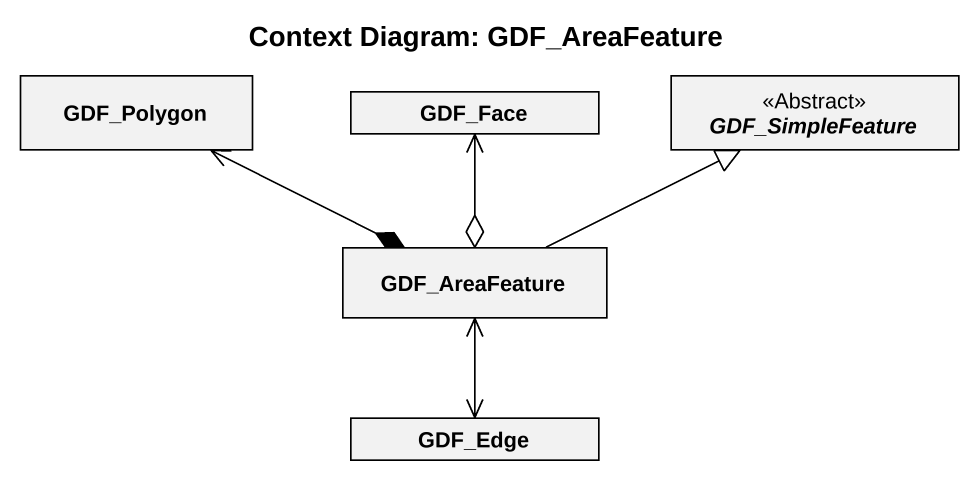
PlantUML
@startuml
title Context Diagram: GDF_AreaFeature
hide circle
hide empty members
class GDF_Polygon
class GDF_Face
abstract class GDF_SimpleFeature <<Abstract>>
class GDF_AreaFeature
class GDF_Edge
GDF_AreaFeature *-left-> GDF_Polygon
GDF_AreaFeature o-up-> GDF_Face
GDF_AreaFeature -right-|> GDF_SimpleFeature
GDF_AreaFeature <--> GDF_Edge
@enduml
